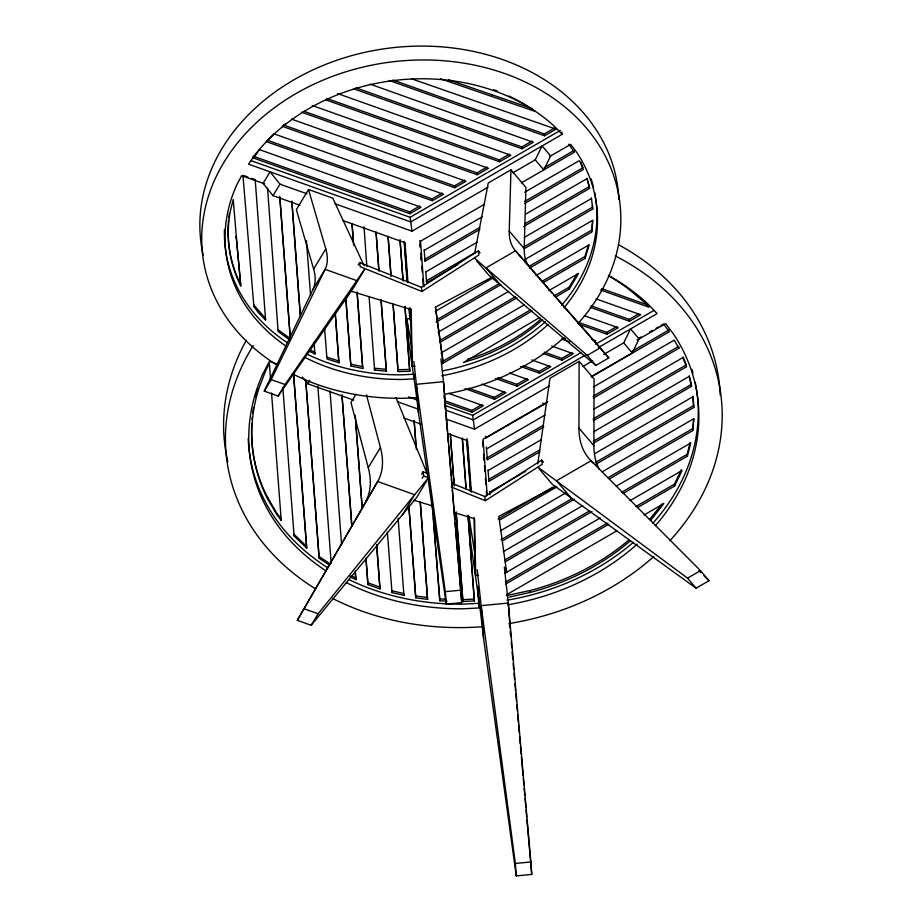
<?xml version="1.0" encoding="UTF-8"?>
<svg xmlns="http://www.w3.org/2000/svg" width="922" height="922" viewBox="0 0 922 922"><rect width="100%" height="100%" fill="white"/><g stroke="black" fill="none" stroke-linecap="round" stroke-linejoin="round"><path stroke-width="1.38" d="M592.8 462.844L591.048 460.77A134.174 71.42 -40.4 0 1 578.958 428.142L579.131 361.378L549.973 378.25L537.745 463.916M599.312 469.344A134.174 71.42 -40.4 0 1 593.906 445.718L594.079 378.942L579.131 361.378M552.174 293.196L515.513 250.807A81.735 43.507 -40.4 0 1 509.244 231.042L510.972 169.832L488.291 182.959L474.634 253.343M529.447 268.129L591.682 232.114L592.604 220.692M591.682 232.114L592.823 220.22L524.583 259.704M609.396 478.898L692.71 430.597L693.667 418.795M692.71 430.597L693.897 418.657L602.112 471.88M588.409 245.31L584.894 256.523L585.136 258.379L543 282.754M622.972 493.512L687.409 456.148L687.167 454.304L690.152 442.456M687.409 456.148L690.728 442.986L616.23 486.182M585.136 258.379L589.262 244.745L535.982 275.586M681.427 469.713L674.397 484.2L635.869 506.535M364.582 269.478L353.126 288.448L278.133 396.068L264.257 391.124L312.927 289.485L325.097 269.339A81.735 41.202 31.1 0 0 325.812 248.905L308.513 189.506L332.807 198.161L364.086 265.697M264.257 391.124L271.206 379.61L325.097 269.339L356.756 280.611L364.513 269.42M535.233 159.863L542.101 145.93L550.653 155.968L543.784 169.902L535.233 159.863L512.828 172.829M603.795 354.382L623.687 342.869L630.556 328.935L639.096 338.973L632.227 352.907L591.209 376.637M577.114 273.857L569.07 287.191L554.203 295.927M637.367 507.665L674.639 486.044L682.096 470.474L630.037 500.669M426.563 481.065L416.548 497.661L311.175 625.277L297.287 620.333L377.64 481.538A134.174 67.64 31.1 0 0 380.429 447.493L366.449 394.847M297.287 620.333L377.64 481.538L414.635 494.711L427.831 478.587M358.185 264.983L359.638 262.551L421.4 287.318L478.311 250.853L480.016 252.87M421.608 474.196L423.06 471.764L428.315 473.873M422.161 478.357L423.613 475.925L423.06 471.764M273.016 195.671L279.965 184.158L270.065 171.826L263.104 183.34L273.016 195.671L299.961 205.272M308.513 189.506L296.354 209.651L313.641 269.051A81.735 41.202 31.1 0 1 312.927 289.485M313.641 269.051L325.812 248.905M278.133 396.068L285.082 384.555L356.756 280.611L344.586 300.756M353.794 400.171L307.752 383.771L309.838 380.325M355.984 394.236L350.971 402.534L368.258 467.638A134.174 67.64 31.1 0 1 365.481 501.683M368.258 467.638L380.429 447.493M311.175 625.277L318.125 613.764L414.635 494.711L402.465 514.856M253.354 157.973L259.508 149.675L421.089 207.231L409.864 213.72L253.354 157.973L253.101 156.118L409.622 211.876L419.717 206.021M555.689 297.045L569.323 289.035L578.578 273.408L548.809 290.626M662.077 503.931L649.48 519.593M650.586 520.423L663.828 503.562L644.017 515.041M282.27 126.302L285.347 123.905M359.638 262.551L360.191 266.712L421.953 291.479L478.864 255.014L478.311 250.853M451.953 483.358L484.799 496.532L541.721 460.078L543.531 462.176M451.192 486.989L485.352 500.692L542.274 464.239L541.721 460.078M539.9 317.341L463.512 362.484L477.204 358.174A182.948 146.494 -7.6 0 0 542.551 319.738M441.477 362.139L530.669 309.746M441.73 363.994L532.155 310.875M593.019 396.322L678.638 346.395L678.892 348.239L593.272 398.177M267.472 140.259L432.061 198.887L442.168 193.044M283.699 125.058L454.511 185.898L464.607 180.055M303.972 111.285L476.951 172.91L487.058 167.066M326.699 98.4L499.401 159.921L509.497 154.078M356.007 87.855L521.84 146.932L531.948 141.089M392.968 80.041L544.291 133.944L554.606 127.974M432.314 200.731L443.528 194.242L274.076 133.874L266.366 141.619L432.314 200.731L432.061 198.887M282.593 126.418L454.753 187.742L465.979 181.254L291.479 119.099M301.517 112.173L477.204 174.754L488.43 168.265L312.27 105.523M325.593 99.772L499.643 161.765L510.869 155.276L337.544 93.537M353.564 88.754L522.094 148.776L533.319 142.288L370.056 84.133M389.165 80.445L544.533 135.788L556.001 129.161L411.477 78.785M250.657 160.509L410.129 217.315L560.311 130.417M562.166 134.324L410.751 221.937L248.571 164.174L254.368 155.68A186.843 149.618 -7.6 0 1 555.205 127.04L562.166 134.324L561.855 132.007M335.193 203.831L411.984 231.18L487.922 187.235M549.616 156.567L570.706 144.362L576.642 152.222A186.843 149.618 -7.6 0 1 564.022 307.775M544.176 167.723L574.095 150.413L574.337 152.257L521.368 182.867M484.569 204.2L420.524 241.218L423.901 286.846M424.27 250.323L482.529 216.624M524.676 192.237L579.212 160.682L580.457 162.837L583.292 169.556L524.733 203.439M479.636 227.538L424.823 259.255L425.065 261.099L479.889 229.382M524.491 201.584L583.038 167.7L580.687 162.111M425.872 271.875L476.962 242.313M525.552 214.192L586.911 178.695L589.584 188.376L523.673 226.524M474.922 252.743L426.413 280.807L426.667 282.651L457.761 264.66M524.676 223.954L589.342 186.532L587.049 178.223M524.388 237.346L591.498 198.507M523.95 246.842L592.477 207.185L592.466 205.318M591.428 197.896L592.731 209.04L524.203 248.686A81.735 43.507 -40.4 0 0 528.479 265.743M435.253 311.394L493.57 277.649M437.074 319.588L499.321 283.573M529.193 266.285L591.44 230.258M436.071 322.158L500.807 284.691M438.088 332.231L508.714 291.352M439.875 340.437L515.479 296.688M541.514 281.625L584.894 256.523M440.117 342.281L516.965 297.818M440.923 353.057L524.007 304.986M444.796 400.724L471.914 410.394L482.01 404.551M468.756 388.231L494.434 397.359L504.541 391.504M497.926 377.617L516.896 384.359L527.004 378.516M523.12 365.596L539.358 371.37L549.466 365.515M544.245 352.135L561.821 358.37L571.928 352.515M578.232 322.251L606.734 332.381L616.841 326.526M591.221 305.897L629.196 319.381L638.185 314.183M445.038 402.58L472.156 412.238L483.382 405.749L448.599 393.36M464.953 388.646L494.688 399.203L505.913 392.703L481.814 384.151M495.46 378.504L517.15 386.214L528.375 379.714L509.486 373.007M520.653 366.483L539.601 373.214L550.837 366.714L531.856 359.972M543.15 353.495L562.063 360.214L573.3 353.725L551.679 346.038M578.486 324.106L606.987 334.225L618.213 327.725L584.341 315.704M590.103 307.257L629.449 321.225L640.675 314.736L596.073 298.889M444.346 405.231L472.663 415.315L580.71 352.792M595.624 344.171L653.998 310.391M585.055 355.258L473.274 419.936L446.306 410.336M598.355 347.571L657.098 313.572L647.728 303.787A225.775 180.781 -7.6 0 0 608.393 275.401M474.83 258.425L587.291 355.385L600.245 347.882L608.797 357.92L595.831 365.423L488.775 275.136L476.455 260.661M446.075 419.049L474.507 429.179L549.097 386.03M582.658 366.61L592.604 360.848M638.716 338.339L641.193 336.91M649.872 331.885L652.35 330.445M656.072 328.301L658.55 326.861M661.028 325.431L663.506 323.991L669.326 331.701L591.44 376.868M637.067 340.149L665.638 323.61L673.625 334.213A225.775 180.781 -7.6 0 1 655.427 525.644M631.996 351.363L669.084 329.857M547.703 401.819L483.059 439.218L487.185 495.079M546.942 402.672L485.779 438.077L485.525 436.221M486.574 448.922L545.006 415.038M593.457 386.94L674.201 340.126L678.892 348.239M543.531 425.146L487.127 457.854L487.369 459.709L543.784 426.99M488.176 470.485L541.491 439.575M593.561 409.368L682.833 357.609L686.51 366.714L593.33 420.755M539.658 449.878L488.718 479.417L488.971 481.272L539.912 451.734M593.088 418.899L686.256 364.87L685.956 363.752M489.766 492.048L525.69 471.223M593.814 431.715L689.183 376.407L691.546 386.283L593.538 443.125M593.295 441.269L691.304 384.439L689.276 375.761M594.667 453.705L693.01 396.691L693.793 407.466L595.462 464.492M498.134 518.936L552.9 487.185M595.22 462.637L693.551 405.622L692.941 396.16M499.632 520.066L556.876 486.862M500.392 530.865L566.131 492.74M500.969 539.785L571.847 498.687M607.909 477.78L692.457 428.742M502.455 540.914L574.579 499.09M503.239 551.702L582.704 505.625M505.014 559.931L589.273 511.065M621.497 492.383L687.167 454.304M505.256 561.775L592.005 511.48M504.818 573.277L600.28 517.922M505.394 582.197L607.287 523.108M505.636 584.041L608.785 524.238M506.593 594.736L616.783 530.842M538.471 467.546L687.535 578.152L700.49 570.66L709.03 580.699L696.075 588.19L552.301 484.292L539.105 468.791M492.164 277.096L435.426 307.153L443.252 363.383L435.461 307.21M555.689 486.251L498.837 516.366L506.674 572.597L506.12 568.436M467.373 359.338L476.951 356.318A182.948 146.494 -7.6 0 0 540.269 319.692M509.071 597.133L531.683 592.062A221.879 177.669 -7.6 0 0 630.441 540.707M506.351 595.624L531.441 590.207A221.879 177.669 -7.6 0 0 629.173 539.727M507.088 600.072L509.947 599.68A225.775 180.781 -7.6 0 0 633.437 542.263M507.711 604.694L510.558 604.302A225.775 180.781 -7.6 0 0 637.125 544.176M410.659 308.236L411.719 362.265L412.272 366.437L415.084 366.149M440.958 358.842L443.494 381.696L461.738 602.619L446.248 604.094L418.473 412.664A81.735 2.305 84.6 0 0 415.338 387.713L408.538 340.633L406.925 318.862L411.2 318.447M474.069 517.438L475.13 571.386L475.683 575.547L478.495 575.282M413.84 361.424L416.375 384.278L445.326 591.659L460.816 590.184M477.216 569.669L481.169 605.639L515.34 863.453L530.83 861.978L508.287 603.057L504.334 567.088M468.676 516.124L470.543 541.318L478.207 595.128A134.174 3.792 84.6 0 1 483.624 638.796L516.262 875.9L531.752 874.425L530.83 861.978M409.817 371.301L409.564 369.445L397.878 369.71L398.131 371.554L409.817 371.301L405.046 306.865M413.932 374.205L402.211 374.828A186.843 149.618 -7.6 0 1 306.542 353.875M414.543 378.827L402.822 379.449A186.843 149.618 -7.6 0 1 304.686 357.24M462.671 599.68L474.162 599.069L474.415 600.925L462.913 601.524L456.125 512.747M346.407 582.658A225.775 180.781 -7.6 0 0 463.593 608.774L479.382 607.944L478.76 603.311L462.971 604.152A225.775 180.781 -7.6 0 1 349.461 579.846M386.399 371.186L386.157 369.33L374.367 368.201L374.609 370.056L386.399 371.186L381.109 299.662M433.225 517.772L439.633 598.954L445.28 599.127M439.633 598.954L439.875 600.798L446.94 601.029M415.58 595.981L415.822 597.836L427.635 599.358L427.393 597.502L415.58 595.981L408.907 507.515M345.773 298.14L350.66 364.155L362.542 366.633L357.033 292.044M350.66 364.155L350.902 366.011L362.795 368.489L357.171 292.458M403.928 595.358L392.011 592.581L391.769 590.725L403.686 593.503L403.928 595.358L398.12 518.152M350.544 291.041L411.154 309.562L412.272 366.437M324.602 328.37L326.976 358.935L338.962 362.795L338.72 360.951L326.734 357.079M413.955 500.254L433.236 506.143M453.901 512.459L474.565 518.763L475.683 575.593M367.763 582.785L368.005 584.64L380.037 588.928L379.795 587.072L367.763 582.785L365.919 558.398M448.472 79.741L532.271 108.669M440.635 78.819L535.221 111.47L524.445 104.267A182.948 146.494 -7.6 0 0 508.921 96.049M601.628 288.621L646.115 304.421M600.522 289.992L649.053 307.222L643.879 301.805L628.262 288.77A221.879 177.669 -7.6 0 0 608.532 275.782M279.965 184.158L306.911 193.758M244.157 175.676L247.834 176.989M251.522 178.303L255.198 179.617L265.594 320.107L258.402 312.593L253.884 306.611L253.642 304.756L265.34 318.263L265.594 320.107M264.602 183.87L241.622 175.687L236.931 184.561A186.843 149.618 -7.6 0 0 285.935 346.073M343.065 220.623L405.023 242.693L407.985 282.616M591.705 339.284L595.762 340.725M562.593 337.671L565.301 338.639M561.486 339.042L569.623 341.924M408.55 396.886L416.663 399.779M397.313 401.692L418.98 409.403M277.545 364.213L269.455 361.332L263.139 373.283A225.775 180.781 -7.6 0 0 326.146 570.983M403.905 418.023L421.515 424.293M447.251 433.455L467.558 440.693L471.373 492.256M271.206 379.61L285.082 384.555M304.237 608.82L318.125 613.764M423.613 475.925L428.868 478.034M314.056 342.535L314.909 353.979L308.778 351.028M350.026 576.803L355.927 579.673L355.685 577.829L351.028 575.616M309.734 349.818L314.656 352.123L314.909 353.979M289.37 339.711L278.133 331.459L267.541 188.192M305.816 381.95L318.954 556.45L330.168 563.941M318.954 556.45L319.208 558.306L329.292 565.036M277.879 329.603L290.257 338.616L279.723 196.294M306.738 548.152L306.484 546.297L293.864 534.08L294.106 535.936L306.738 548.152L293.599 373.79M698.83 570.557L700.87 572.585M703.935 575.628L709.03 580.699M700.49 570.66L591.048 460.77L556.508 480.754L571.456 498.318M554.064 295.351L608.797 357.92M600.245 347.882L515.513 250.807L485.952 267.922L500.911 285.486M510.972 169.832L525.92 187.408L524.203 248.617L509.244 231.042M623.687 342.869L632.227 352.907M587.291 355.385L595.831 365.423M578.958 428.142L593.906 445.718M687.535 578.152L696.075 588.19M302.347 377.04L307.752 383.771M568.816 144.224L574.337 152.257M271.541 393.037L281.245 520.504L276.588 514.326L267.023 497.788A221.879 177.669 -7.6 0 1 258.921 388.22L265.928 370.102L269.42 363.487L270.572 380.198M683.064 356.895L685.472 362.611M395.999 397.509L427.07 473.516M406.925 318.862L411.638 347.225M468.918 516.147L475.36 557.038M691.304 384.439L691.546 386.283M693.551 405.622L693.793 407.466M686.256 364.87L686.51 366.714M674.397 484.2L674.639 486.044M629.196 319.381L629.449 321.225M592.477 207.185L592.731 209.04M589.342 186.532L589.584 188.376M606.734 332.381L606.987 334.225M569.07 287.191L569.323 289.035M544.291 133.944L544.533 135.788M561.821 358.37L562.063 360.214M521.84 146.932L522.094 148.776M539.358 371.37L539.601 373.214M542.977 402.983L543.231 404.827M491.61 94.493L491.852 96.349M499.401 159.921L499.643 161.765M516.896 384.359L517.15 386.214M476.951 172.91L477.204 174.754M529.666 590.61L529.92 592.454M494.434 397.359L494.688 399.203M493.051 396.863L493.305 398.707M454.511 185.898L454.753 187.742M484.799 496.532L485.352 500.692M471.914 410.394L472.156 412.238M472.663 415.315L474.507 429.179M450.409 436.106L454.223 486.09M421.4 287.318L421.953 291.479M409.622 211.876L409.864 213.72M410.129 217.315L411.984 231.18M414.082 375.358L414.393 377.674M362.519 366.345L362.795 368.489M281.245 520.504L281.003 518.648L276.346 512.471L266.781 495.944A221.879 177.669 -7.6 0 1 251.764 423.532M236.47 238.233L233.243 199.532L230.339 211.057A182.948 146.494 -7.6 0 0 240.861 286.154L236.216 236.389L240.607 284.299A182.948 146.494 -7.6 0 1 228.541 220.393M267.703 497.534L267.945 499.39M511.237 641.954L511.745 647.693M512.125 652.004L512.759 659.172M513.139 663.483L513.646 669.222M514.027 673.533L514.534 679.272M514.914 683.571L515.548 690.751M515.801 693.621L516.435 700.789M516.816 705.1L517.323 710.839M517.703 715.138L518.337 722.318M518.59 725.188L519.224 732.356M519.593 736.666L520.227 743.847M520.481 746.716L521.114 753.885M521.368 756.755L523.016 775.414M523.27 778.283L523.903 785.452M524.157 788.322L524.791 795.502M525.044 798.371L525.805 806.981M526.059 809.85L526.692 817.03M526.946 819.9L531.752 874.425M445.833 412.929L447.389 431.473M447.631 434.331L448.346 442.883M448.588 445.741L451.1 475.694M451.331 478.541L452.057 487.104M452.287 489.951L454.8 519.904M455.042 522.751L458.511 564.114M458.753 566.972L461.738 602.619M242.924 175.238L253.884 306.611M432.349 505.383L439.875 600.798M510.12 627.928L508.287 603.057L481.169 605.639L483.624 638.796M510.327 630.694L510.73 636.215A134.174 3.792 84.6 0 0 510.362 632.918M486.332 447.078L487.369 459.709M488.026 469.99L488.971 481.272M489.617 491.553L489.962 494.745M515.34 863.453L516.262 875.9M482.667 441.373L483.093 447.193M483.612 454.2L484.05 460.113M484.476 465.852L484.903 471.591M485.398 478.414L485.848 484.499M486.355 491.23L486.701 495.978M483.543 456.92L483.75 459.79M466.855 438.63L470.75 491.288M477.78 586.415L478.103 590.725M478.311 593.595L479.382 607.944M466.659 439.748L470.485 491.403M477.596 587.533L478.76 603.311M462.371 438.077L466.175 489.501M468.076 515.214L474.415 600.925M462.337 439.091L466.025 489.086M468.042 516.228L474.162 599.069M450.339 433.709L453.797 480.385M456.16 511.745L462.913 601.524M453.543 478.541L453.981 484.234M424.132 249.827L425.065 261.099M425.722 271.379L426.667 282.651M419.925 240.527L420.351 246.301M420.87 253.354L421.308 259.197M421.815 266.181L422.253 272.105M422.772 279.009L423.21 285.002M419.936 244.457L420.144 247.303M420.881 257.284L421.1 260.131M445.326 591.659L446.248 604.094M418.473 412.664L416.375 384.278L443.494 381.696L445.591 410.083A81.735 2.305 84.6 0 0 445.015 405.115M409.875 308.282L410.728 319.692M404.424 242.002L407.397 282.178M409.31 307.971L410.152 319.438M414.232 374.551L414.439 377.398M404.124 241.656L407.075 281.556M409.08 308.64L409.921 320.049M414.197 420.916L416.352 449.463M420.328 502.283L427.635 599.358M414.059 420.49L415.891 444.761M420.19 501.856L427.393 597.502M400.067 239.582L403.145 281.095M400.033 240.596L402.891 279.251M404.908 306.45L409.564 369.445M408.942 506.512L415.822 597.836M388.162 236.747L391.02 275.471M393.141 304.156L398.131 371.554M388.024 236.332L390.986 276.485M393.003 303.741L397.774 368.27M376.141 232.436L378.988 271.056M375.992 232.021L378.85 270.642M381.074 300.676L386.157 369.33M387.355 532.086L392.011 592.581M364.017 226.743L366.841 266.458M369.065 296.55L374.609 370.056M376.683 544.441L380.037 588.928M376.66 545.467L379.795 587.072M352.1 223.862L353.679 245.298M351.962 223.447L353.23 240.596M355.258 415.315L362.277 508.587M366.069 558.813L368.005 584.64M355.662 422.08L362.035 506.743M345.923 298.555L350.902 366.011M342.039 395.227L351.835 525.344M355.281 571.098L355.927 579.673M341.901 394.8L351.801 526.347M355.258 572.113L355.685 577.829M335.262 312.685L338.962 362.795M335.228 313.699L338.72 360.951M330.007 390.916L341.613 544.96M317.848 386.214L331.171 563.261M306.415 240.63L310.576 295.374M305.85 380.936L319.208 558.306M291.894 201.008L300.434 316.477M291.859 202.01L300.18 314.621M293.461 373.375L306.484 546.297M279.977 198.138L290.292 337.625M282.847 387.759L294.106 535.936M548.037 324.532A186.843 149.618 -7.6 0 1 441.696 375.75M594.702 192.686A186.843 149.618 -7.6 0 1 561.671 305.205M545.363 321.766A186.843 149.618 -7.6 0 1 442.445 370.875M287.56 342.949A186.843 149.618 -7.6 0 1 224.461 229.348M591.14 178.856A186.843 149.618 -7.6 0 1 593.48 187.12M276.888 365.054A210.239 168.346 -7.6 0 1 248.479 130.486A210.239 168.346 -7.6 0 1 540.799 90.229A210.239 168.346 -7.6 0 1 577.956 323.599M563.757 337.752A210.239 168.346 -7.6 0 1 445.499 394.109M416.848 397.67A210.239 168.346 -7.6 0 1 292.274 373.756M203.243 255.267A210.239 168.346 -7.6 0 1 386.906 48.417A210.239 168.346 -7.6 0 1 618.869 199.394M493.627 89.699A182.948 146.494 -7.6 0 1 497.534 91.174M228.829 217.592A182.948 146.494 -7.6 0 1 229.382 213.397M443.92 396.08A81.735 2.305 84.6 0 1 444.185 398.212M530.473 268.383A81.735 43.507 -40.4 0 1 529.435 267.103M509.417 624.782A134.174 3.792 84.6 0 1 509.739 627.559M252.04 419.533A221.879 177.669 -7.6 0 1 252.294 416.859M252.755 412.849A221.879 177.669 -7.6 0 1 253.55 407.524M255.728 396.898A221.879 177.669 -7.6 0 1 257.872 388.992M615.274 255.913A249.159 199.509 -7.6 0 1 669.81 540.776M653.848 556.485A249.159 199.509 -7.6 0 1 508.956 623.583M483.07 626.683A249.159 199.509 -7.6 0 1 332.346 598.332M315.289 588.709A249.159 199.509 -7.6 0 1 253.193 345.612M618.408 244.676A249.159 199.509 -7.6 0 1 720.22 395.215M227.815 461.622A249.159 199.509 -7.6 0 1 246.347 340.218M695.234 382.376A225.775 180.781 -7.6 0 1 652.926 523.143M327.921 567.894A225.775 180.781 -7.6 0 1 248.225 438.48M691.869 369.238A225.775 180.781 -7.6 0 1 693.01 373.156"/></g></svg>
